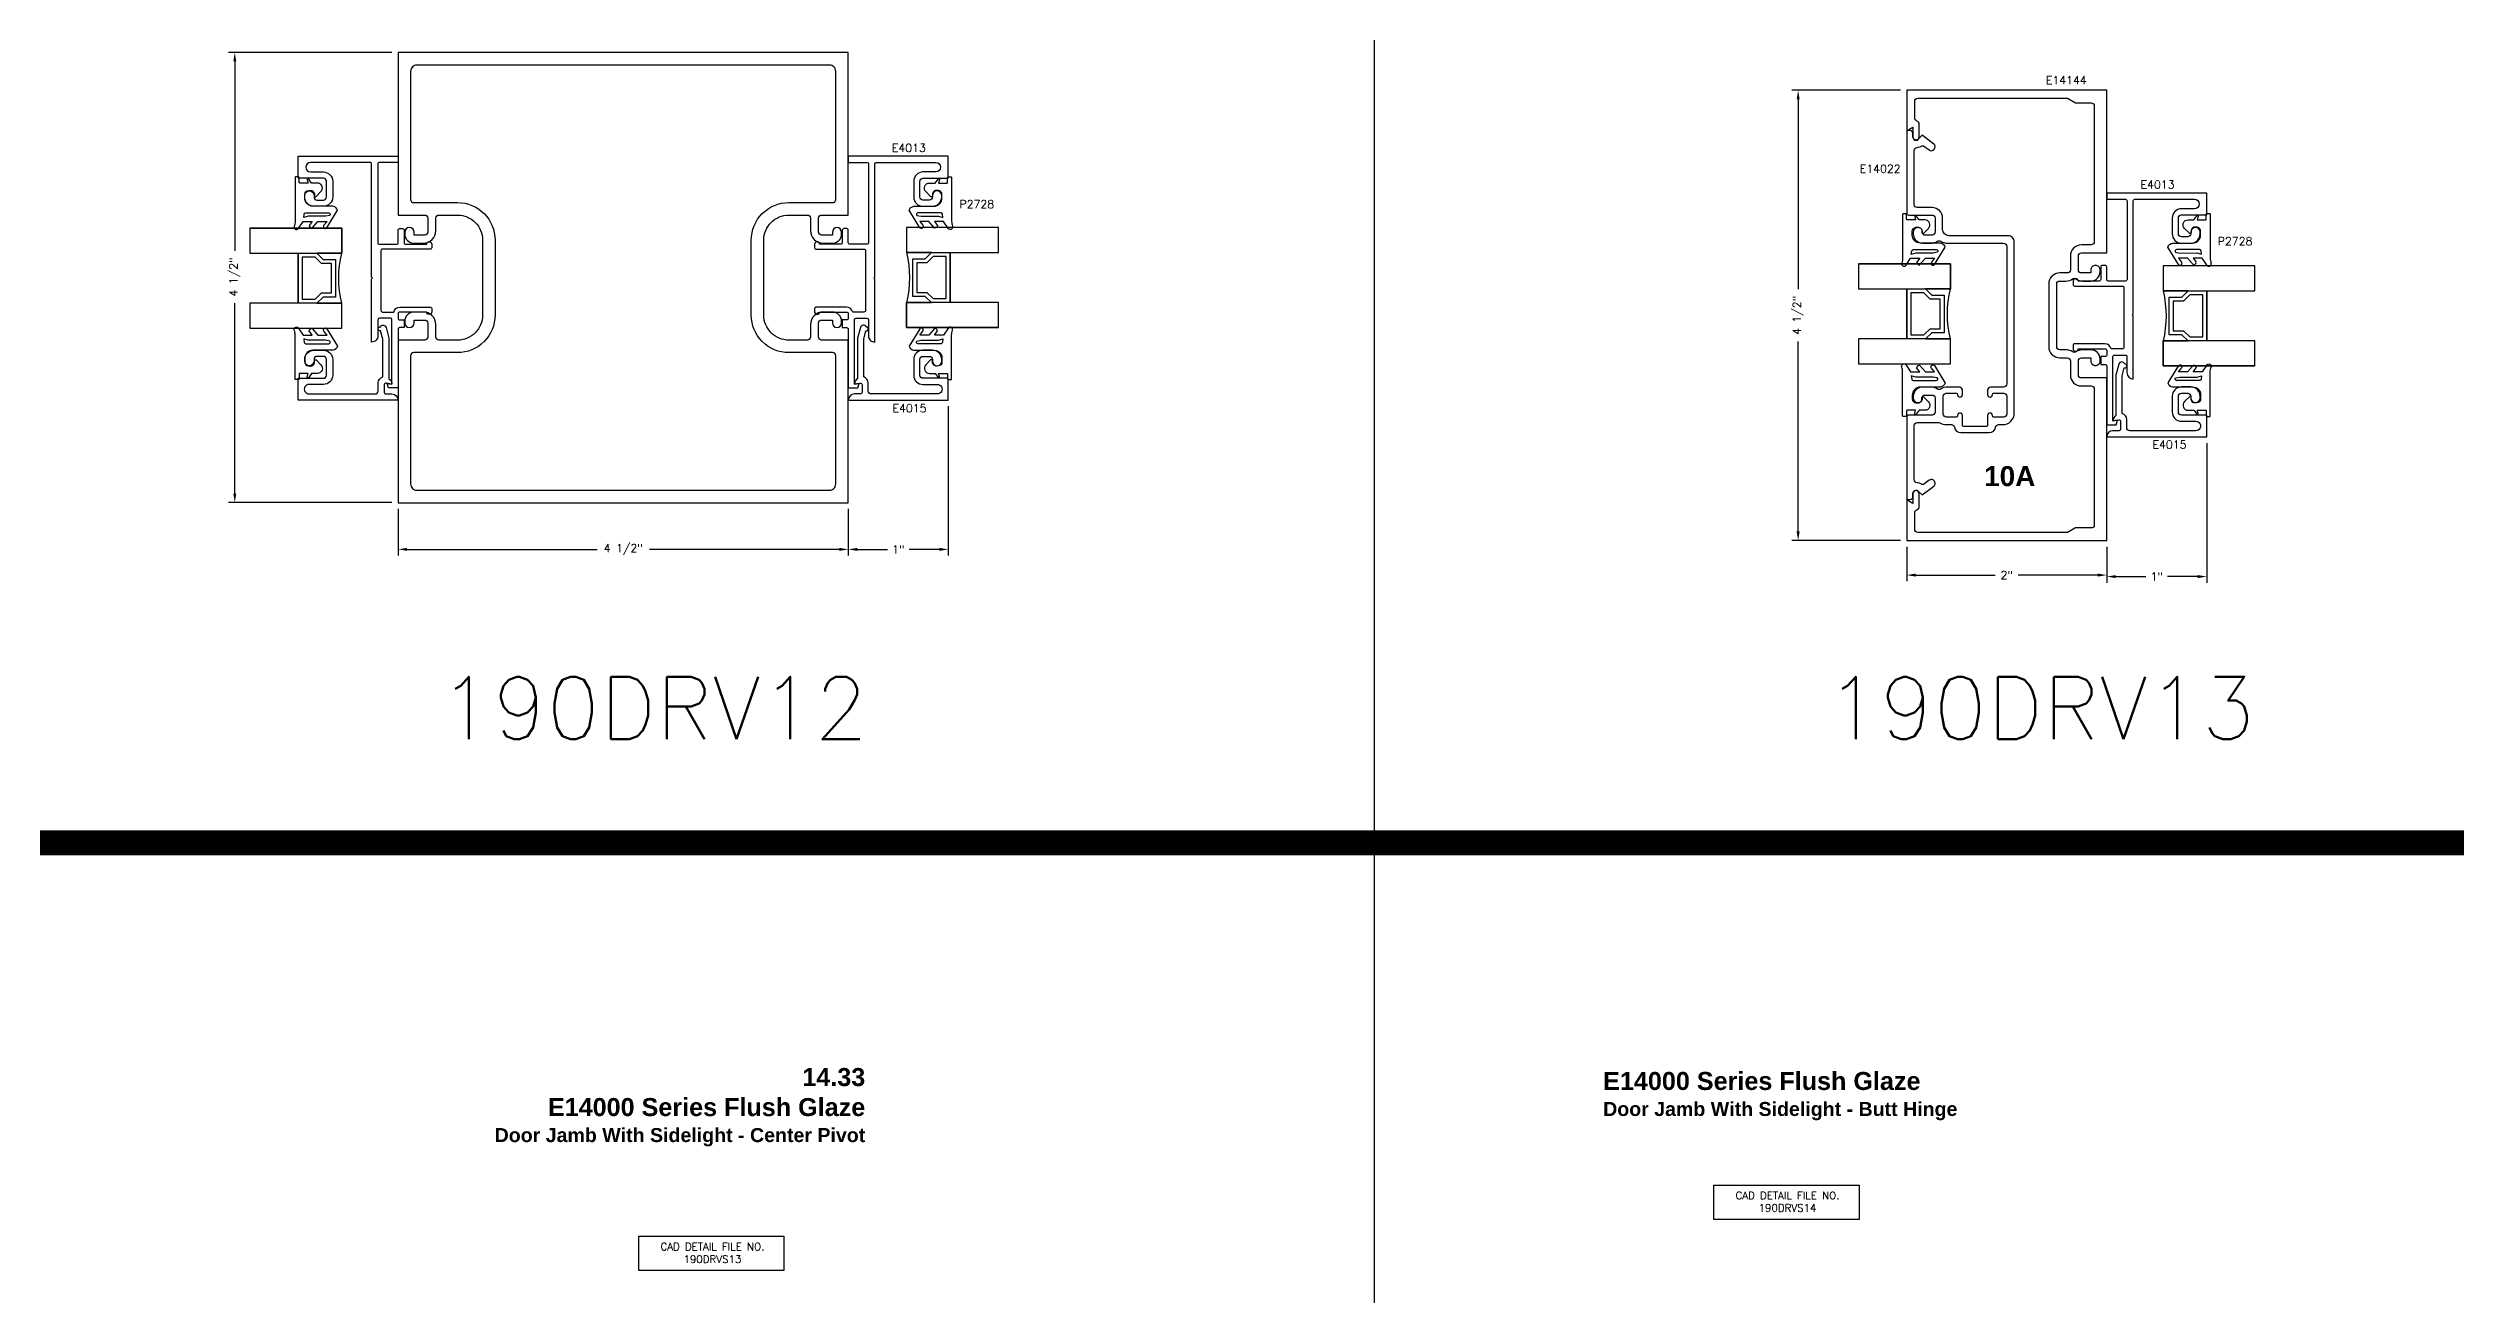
# Model space of a CAD drawing. Extents: x 0 to 139, y -24 to 89.
# Drawn here: x 56.32 to 80.39, y 47.35 to 59.81 of the extents above; entities that cross this region are included whole.
import ezdxf

# ---------------------------------------------------------------- set-up
doc = ezdxf.new("R2010")
doc.units = 0
doc.header["$MEASUREMENT"] = 0
doc.layers.get('DEFPOINTS').update_dxf_attribs({"linetype": 'CONTINUOUS'})
for name, color, linetype in [('R-ANNO-DIMS', 3, 'CONTINUOUS'), ('R-ANNO-TEXT', 6, 'CONTINUOUS'), ('R-DET1', 4, 'CONTINUOUS'), ('R-DET2', 2, 'CONTINUOUS'), ('R-OTLN', 1, 'CONTINUOUS'), ('R-PAT1', 5, 'CONTINUOUS'), ('TITLE', 7, 'CONTINUOUS')]:
    doc.layers.add(name, color=color, linetype=linetype)
doc.styles.get("Standard").update_dxf_attribs({"font": 'simplex'})
doc.dimstyles.new('1X', dxfattribs={"dimtxt": 0.08, "dimasz": 0.09, "dimexe": 0.0625, "dimexo": 0.0625, "dimgap": 0.062, "dimtad": 0, "dimdec": 5, "dimzin": 4, "dimtxsty": 'STANDARD', "dimcen": 0, "dimclrd": 256, "dimclre": 256, "dimclrt": 256, "dimazin": 3, "dimtfac": 1, "dimtdec": 5, "dimtofl": 0, "dimtmove": 0, "dimatfit": 3, "dimtolj": 1, "dimtzin": 4})

# ---------------------------------------------------------------- blocks, each defined once
blk = doc.blocks.new('*D16')
at = {"layer": 'DEFPOINTS', "color": 0}
for p in [(59.821, 55.266), (64.321, 55.266), (64.321, 54.799)]:
    blk.add_point(p, dxfattribs=at)
at = {"layer": 'R-ANNO-DIMS'}
for p, q in [((59.821, 55.203), (59.821, 54.737)), ((64.321, 55.203), (64.321, 54.737)), ((59.911, 54.799), (61.809, 54.799)), ((64.231, 54.799), (62.333, 54.799))]:
    blk.add_line(p, q, dxfattribs=at)
for points in [[(59.911, 54.814), (59.911, 54.784), (59.821, 54.799)], [(64.231, 54.814), (64.231, 54.784), (64.321, 54.799)]]:
    blk.add_solid(points, dxfattribs=at)
at = {"layer": 'R-ANNO-DIMS', "insert": (62.071, 54.799), "char_height": 0.08, "attachment_point": 5}
blk.add_mtext('\\A1;4 1/2"', dxfattribs=at)
blk = doc.blocks.new('*D17')
at = {"layer": 'DEFPOINTS', "color": 0}
for p in [(58.188, 59.766), (59.821, 59.766), (59.821, 55.266)]:
    blk.add_point(p, dxfattribs=at)
at = {"layer": 'R-ANNO-DIMS'}
for p, q in [((59.758, 59.766), (58.125, 59.766)), ((58.188, 59.676), (58.188, 57.784)), ((58.188, 55.356), (58.188, 57.26)), ((59.758, 55.266), (58.125, 55.266))]:
    blk.add_line(p, q, dxfattribs=at)
for points in [[(58.173, 59.676), (58.203, 59.676), (58.188, 59.766)], [(58.173, 55.356), (58.203, 55.356), (58.188, 55.266)]]:
    blk.add_solid(points, dxfattribs=at)
at = {"layer": 'R-ANNO-DIMS', "insert": (58.188, 57.522), "char_height": 0.08, "attachment_point": 5, "rotation": 90}
blk.add_mtext('\\A1;4 1/2"', dxfattribs=at)
blk = doc.blocks.new('*D18')
at = {"layer": 'DEFPOINTS', "color": 0}
for p in [(65.321, 56.291), (64.321, 55.266), (65.321, 54.799)]:
    blk.add_point(p, dxfattribs=at)
at = {"layer": 'R-ANNO-DIMS'}
for p, q in [((65.321, 56.229), (65.321, 54.737)), ((64.321, 55.203), (64.321, 54.737)), ((64.411, 54.799), (64.713, 54.799)), ((65.231, 54.799), (64.928, 54.799))]:
    blk.add_line(p, q, dxfattribs=at)
for points in [[(64.411, 54.814), (64.411, 54.784), (64.321, 54.799)], [(65.231, 54.814), (65.231, 54.784), (65.321, 54.799)]]:
    blk.add_solid(points, dxfattribs=at)
at = {"layer": 'R-ANNO-DIMS', "insert": (64.821, 54.799), "char_height": 0.08, "attachment_point": 5}
blk.add_mtext('\\A1;1"', dxfattribs=at)
blk = doc.blocks.new('*D19')
at = {"layer": 'DEFPOINTS', "color": 0}
for p in [(73.817, 59.388), (74.902, 59.388), (74.902, 54.888)]:
    blk.add_point(p, dxfattribs=at)
at = {"layer": 'R-ANNO-DIMS'}
for p, q in [((74.839, 59.388), (73.755, 59.388)), ((73.817, 59.298), (73.817, 57.4)), ((73.817, 54.978), (73.817, 56.876)), ((74.839, 54.888), (73.755, 54.888))]:
    blk.add_line(p, q, dxfattribs=at)
for points in [[(73.802, 59.298), (73.832, 59.298), (73.817, 59.388)], [(73.802, 54.978), (73.832, 54.978), (73.817, 54.888)]]:
    blk.add_solid(points, dxfattribs=at)
at = {"layer": 'R-ANNO-DIMS', "insert": (73.817, 57.138), "char_height": 0.08, "attachment_point": 5, "rotation": 90}
blk.add_mtext('\\A1;4 1/2"', dxfattribs=at)
blk = doc.blocks.new('*D20')
at = {"layer": 'DEFPOINTS', "color": 0}
for p in [(74.902, 54.888), (76.902, 54.888), (76.902, 54.542)]:
    blk.add_point(p, dxfattribs=at)
at = {"layer": 'R-ANNO-DIMS'}
for p, q in [((74.902, 54.825), (74.902, 54.48)), ((76.902, 54.825), (76.902, 54.48)), ((74.992, 54.542), (75.787, 54.542)), ((76.812, 54.542), (76.017, 54.542))]:
    blk.add_line(p, q, dxfattribs=at)
for points in [[(74.992, 54.557), (74.992, 54.527), (74.902, 54.542)], [(76.812, 54.557), (76.812, 54.527), (76.902, 54.542)]]:
    blk.add_solid(points, dxfattribs=at)
at = {"layer": 'R-ANNO-DIMS', "insert": (75.902, 54.542), "char_height": 0.08, "attachment_point": 5}
blk.add_mtext('\\A1;2"', dxfattribs=at)
blk = doc.blocks.new('*D21')
at = {"layer": 'DEFPOINTS', "color": 0}
for p in [(77.902, 55.924), (76.902, 54.873), (77.902, 54.527)]:
    blk.add_point(p, dxfattribs=at)
at = {"layer": 'R-ANNO-DIMS'}
for p, q in [((77.902, 55.861), (77.902, 54.465)), ((76.902, 54.81), (76.902, 54.465)), ((76.992, 54.527), (77.294, 54.527)), ((77.812, 54.527), (77.51, 54.527))]:
    blk.add_line(p, q, dxfattribs=at)
for points in [[(76.992, 54.542), (76.992, 54.512), (76.902, 54.527)], [(77.812, 54.542), (77.812, 54.512), (77.902, 54.527)]]:
    blk.add_solid(points, dxfattribs=at)
at = {"layer": 'R-ANNO-DIMS', "insert": (77.402, 54.527), "char_height": 0.08, "attachment_point": 5}
blk.add_mtext('\\A1;1"', dxfattribs=at)
blk = doc.blocks.new('P2728_COMPRESS')
at = {"layer": 'R-DET2'}
blk.add_lwpolyline([(176.266, 42.927), (176.372, 42.753, -0.301952), (176.324, 42.713), (176.124, 42.713, 0.414214), (176.044, 42.633), (176.044, 42.594, 0.388879), (176.081, 42.554), (176.097, 42.553, 0.440011), (176.14, 42.593), (176.14, 42.607, -0.668179), (176.157, 42.614), (176.206, 42.566, -0.668179), (176.17, 42.48), (176.111, 42.48), (176.083, 42.441, -0.836323), (176.069, 42.447), (176.078, 42.48), (175.994, 42.48, 0.414214), (175.988, 42.474), (175.988, 42.424, -0.414214), (175.982, 42.418), (175.954, 42.418, -0.414214), (175.948, 42.424), (175.948, 42.862, 0.083245), (175.94, 42.911), (175.94, 42.911)], format="xyb", dxfattribs=at)
for points in [[(175.978, 42.937), (176.028, 42.864), (176.119, 42.864), (176.088, 42.905)], [(176.117, 42.931), (176.175, 42.864), (176.267, 42.864), (176.235, 42.902)]]:
    blk.add_lwpolyline(points, dxfattribs=at)
blk.add_lwpolyline([(176.039, 42.79, 0.372312), (176.054, 42.778), (176.284, 42.778, 0.668179), (176.295, 42.803), (176.252, 42.812), (176.078, 42.811), (176.034, 42.824)], format="xyb", close=True, dxfattribs=at)
at = {"layer": 'R-DET2', "ltscale": 0.1}
for centre, radius, start, end in [((175.962, 42.92), 0.0237, 22.2345, 202.2345), ((176.117, 42.901), 0.0297, 90, 171.5397), ((176.251, 42.914), 0.0199, 40.2978, 220.2978)]:
    blk.add_arc(centre, radius, start, end, dxfattribs=at)
blk = doc.blocks.new('P2728_GASKET')
at = {"layer": 'R-DET2'}
blk.add_lwpolyline([(86.461, 33.362), (86.567, 33.537, 0.301952), (86.52, 33.577), (86.32, 33.577, -0.414214), (86.24, 33.657), (86.24, 33.695, -0.388879), (86.276, 33.735), (86.292, 33.736, -0.440011), (86.336, 33.696), (86.336, 33.682, 0.668179), (86.353, 33.675), (86.401, 33.724, 0.668179), (86.366, 33.809), (86.307, 33.809), (86.279, 33.849, 0.836323), (86.264, 33.842), (86.273, 33.809), (86.189, 33.809, -0.414214), (86.183, 33.815), (86.183, 33.865, 0.414214), (86.177, 33.871), (86.149, 33.871, 0.414214), (86.143, 33.865), (86.143, 33.427, -0.083245), (86.135, 33.378), (86.135, 33.378)], format="xyb", dxfattribs=at)
blk.add_lwpolyline([(86.235, 33.499, -0.372312), (86.249, 33.512), (86.48, 33.512, -0.668179), (86.49, 33.486), (86.448, 33.478), (86.274, 33.478), (86.23, 33.465)], format="xyb", close=True, dxfattribs=at)
for points in [[(86.174, 33.352), (86.223, 33.426), (86.314, 33.426), (86.283, 33.384)], [(86.313, 33.359), (86.371, 33.426), (86.462, 33.426), (86.431, 33.388)]]:
    blk.add_lwpolyline(points, dxfattribs=at)
at = {"layer": 'R-DET2', "ltscale": 0.1}
for centre, radius, start, end in [((86.157, 33.369), 0.0237, 157.7655, 314.5007), ((86.313, 33.388), 0.0297, 188.4603, 270), ((86.446, 33.375), 0.0199, 139.7022, 319.7022)]:
    blk.add_arc(centre, radius, start, end, dxfattribs=at)

msp = doc.modelspace()

# ---------------------------------------------------------------- linework, layer by layer
at = {"layer": 'R-ANNO-TEXT'}
for points in [[(72.9738628, 48.4441358), (74.4253428, 48.4441358), (74.4253428, 48.102073), (72.9738628, 48.102073)], [(62.2261166, 47.9322647), (63.6775965, 47.9322647), (63.6775965, 47.5902018), (62.2261166, 47.5902018)]]:
    msp.add_lwpolyline(points, close=True, dxfattribs=at)
at = {"layer": 'R-DET1'}
for points in [[(75.261357, 57.9968595), (75.261357, 58.0988595), (75.261357, 58.1098595, 0.414151258), (75.155357, 58.2158595), (75.007357, 58.2158595, -0.4133333333), (74.977357, 58.2458595), (74.977357, 58.7855595, -0.3842927381), (75.005357, 58.8163595, 0.1250270914), (75.053557, 58.8333595, -0.3082190999), (75.070757, 58.8328595), (75.126457, 58.7913595, 0.6157428407), (75.186357, 58.8214595), (75.186357, 58.8246595, 0.2391768851), (75.173857, 58.8495595), (75.055157, 58.9378595), (75.017257, 58.8999595, -0.667873573), (74.964357, 58.9218595), (74.964357, 58.9538595, 0.4161327233), (74.933357, 58.9848595), (74.902357, 58.9848595), (74.902357, 58.1608595, 0.4142135624), (74.922357, 58.1408595), (75.155357, 58.1408595, -0.4161327233), (75.186357, 58.1098595), (75.186357, 57.9708595, -0.4129032258), (75.155357, 57.9398595), (75.081357, 57.9398595, -0.4142135624), (75.061357, 57.9598595), (75.061357, 57.9682595, 1.0118394562), (74.968357, 57.9693595), (74.968357, 57.9528595, 0.4139789032), (75.061357, 57.8598595), (75.141657, 57.8598595, 0.1438656715), (75.209157, 57.8797595, -0.2925397147), (75.242657, 57.8797595, 0.1430626198), (75.310157, 57.8598595), (75.871357, 57.8598595, -0.4161327233), (75.902357, 57.8288595), (75.902357, 56.4528595, -0.4129032258), (75.871357, 56.4218595), (75.7409647, 56.4208599, 0.4142135624), (75.7099647, 56.3898599), (75.7099647, 56.3458599, 0.4142135624), (75.7349647, 56.3208599, 0.4142135624), (75.7599647, 56.3458599, -0.4142135624), (75.7749647, 56.3608599), (75.8719647, 56.3608599, -0.4142135624), (75.9029647, 56.3298599), (75.9029647, 56.1518599, -0.4142135624), (75.8719647, 56.1208599), (75.7749647, 56.1208599, -0.4142135624), (75.7599647, 56.1358599, 0.4142135624), (75.7349647, 56.1608599, 0.4142135624), (75.7099647, 56.1358599), (75.7099647, 56.0408596, -0.4142135624), (75.6949647, 56.0258596), (75.4749647, 56.0258596, -0.4142135624), (75.4599647, 56.0408596), (75.4599647, 56.1358599, 0.4142135624), (75.4349647, 56.1608599, 0.4142135624), (75.4099647, 56.1358599, -0.4142135624), (75.3949647, 56.1208599), (75.2979647, 56.1208599, -0.4142135624), (75.2669647, 56.1518599), (75.2669647, 56.3298599, -0.4142135624), (75.2979647, 56.3608599), (75.3949647, 56.3608599, -0.4142135624), (75.4099647, 56.3458599, 0.4142135624), (75.4349647, 56.3208599, 0.4142135624), (75.4599647, 56.3458599), (75.4599647, 56.3898599, 0.4142135794), (75.4289647, 56.4208599), (75.310157, 56.4218595), (75.310157, 56.4218595, 0.1444870806), (75.242657, 56.4020595, -0.2925397147), (75.209157, 56.4020595, 0.1452865705), (75.141657, 56.4218595), (75.061357, 56.4218595, 0.4150537634), (74.968357, 56.3288595), (74.968357, 56.3123595, 1.0129010917), (75.061357, 56.3135595), (75.061357, 56.3218595, -0.4142135624), (75.081357, 56.3418595), (75.155357, 56.3418595, -0.4161327233), (75.186357, 56.3108595), (75.186357, 56.1718595, -0.4129032258), (75.155357, 56.1408595), (74.922357, 56.1408595, 0.4142135624), (74.902357, 56.1208595), (74.902357, 55.2968595), (74.933357, 55.2968595, 0.4129032258), (74.964357, 55.3278595), (74.964357, 55.3598595, -0.6690389661), (75.017257, 55.3818595), (75.055157, 55.3438595), (75.173857, 55.4322595, 0.2383281561), (75.186357, 55.4570595), (75.186357, 55.4603595, 0.6157428407), (75.126457, 55.4904595), (75.070757, 55.4489595, -0.3082190999), (75.053557, 55.4484595, 0.1213374475), (75.005357, 55.4654595, -0.3842927381), (74.977357, 55.4962595), (74.977357, 56.0358595, -0.4164105801), (75.0073305, 56.0658596), (75.2239382, 56.0658596, -0.1327057146), (75.2395492, 56.0616419, 0.1327057146), (75.2979647, 56.0458599), (75.3498777, 56.0458599, -0.3737096001), (75.3805734, 56.0191931, 0.3737096001), (75.4419647, 55.9658596), (75.7279647, 55.9658596, 0.3737096001), (75.789356, 56.0191931, -0.3737096001), (75.8200517, 56.0458599), (75.861357, 56.0458599, 0.4142135624), (75.977357, 56.1618599), (75.977357, 57.8748595, 0.4150009834), (75.917357, 57.9348595), (75.323357, 57.9348595, -0.4145170493)], [(59.8207502, 57.1566339), (59.8207502, 57.1086329, 0.4142135624), (59.8357502, 57.0936329), (59.8807502, 57.0936329), (59.8807502, 57.0156337), (59.8357502, 57.0156337, 0.4142135624), (59.8207502, 57.0006337), (59.8207502, 56.4126331), (59.7250757, 56.4126331), (59.7127502, 56.4586326), (59.7587502, 56.4505226), (59.7587502, 57.0946336, 0.4142135624), (59.7437502, 57.1096336), (59.6337502, 57.1096336, 0.4142135624), (59.6187502, 57.0946336), (59.6187502, 56.933633), (59.6187501, 56.933633, -0.4189457812), (59.5557501, 56.871641), (59.5557501, 57.5006341), (59.5657501, 57.5106331), (59.5557501, 57.5206331), (59.5557501, 58.6516331, 0.4142135624), (59.5407501, 58.6666331), (58.9447502, 58.6666331, 1), (58.9447502, 58.5716331), (59.0737501, 58.5716331, -0.4142135624), (59.1667501, 58.4786331), (59.1667501, 58.3216331, -0.4142135624), (59.0737501, 58.2286331), (58.9797502, 58.2286331, -0.4142135624), (58.8867502, 58.3216331), (58.8867503, 58.3381341, -1), (58.9797501, 58.3381341), (58.9797501, 58.321633, 0.4142140273), (59.0107502, 58.290633), (59.0737502, 58.2906331, 0.4142130975), (59.1047501, 58.3216331), (59.1047501, 58.4786331, 0.4142135624), (59.0737501, 58.5096331), (58.8207502, 58.5096331), (58.8207502, 58.7286331), (59.8207502, 58.7286331), (59.8207502, 58.6666331), (59.6327501, 58.6666331, 0.4142135624), (59.6177501, 58.6516331), (59.6177501, 57.8646331, 0.4142135624), (59.6327501, 57.8496331), (59.8057502, 57.8496331, 0.4142135624), (59.8207502, 57.8646331), (59.8207502, 57.9906331, -0.4142135624), (59.8357502, 58.0056331), (59.8657502, 58.0056331, -0.4142135624), (59.8807502, 57.9906331), (59.8807502, 57.8646331, 0.4142135624), (59.8957502, 57.8496331), (60.1067502, 57.8496331, -1), (60.1567502, 57.8496331), (60.1567502, 57.8146341, -0.4142135624), (60.1417502, 57.7996341), (59.6637501, 57.7996341, 0.4142135624), (59.6487501, 57.7846341), (59.6487501, 57.1866339, 0.4142135624), (59.6637501, 57.1716339), (59.776505, 57.1716339, -0.3475347262), (59.8397502, 57.2216326), (60.1417502, 57.2216331, -0.4142135624), (60.1567502, 57.2066331), (60.1567502, 57.1716339, -1), (60.1067502, 57.1716339), (59.8357502, 57.1716339, 0.4142135624)], [(64.3207502, 57.1566339), (64.3207502, 57.1086329, -0.4142135624), (64.3057502, 57.0936329), (64.2607502, 57.0936329), (64.2607502, 57.0156337), (64.3057502, 57.0156337, -0.4142135624), (64.3207502, 57.0006337), (64.3207502, 56.4126331), (64.4164248, 56.4126331), (64.4287502, 56.4586326), (64.3827502, 56.4505226), (64.3827502, 57.0946336, -0.4142135624), (64.3977502, 57.1096336), (64.5077502, 57.1096336, -0.4142135624), (64.5227502, 57.0946336), (64.5227502, 56.933633), (64.5227503, 56.933633, 0.4189457812), (64.5857503, 56.871641), (64.5857503, 57.5006341), (64.5757503, 57.5106331), (64.5857503, 57.5206331), (64.5857503, 58.6516331, -0.4142135624), (64.6007503, 58.6666331), (65.1967502, 58.6666331, -1), (65.1967502, 58.5716331), (65.0677503, 58.5716331, 0.4142135624), (64.9747503, 58.4786331), (64.9747503, 58.3216331, 0.4142135624), (65.0677503, 58.2286331), (65.1617502, 58.2286331, 0.4142135624), (65.2547502, 58.3216331), (65.2547501, 58.3381341, 1), (65.1617503, 58.3381341), (65.1617503, 58.321633, -0.4142140273), (65.1307503, 58.290633), (65.0677503, 58.2906331, -0.4142130975), (65.0367503, 58.3216331), (65.0367503, 58.4786331, -0.4142135624), (65.0677503, 58.5096331), (65.3207502, 58.5096331), (65.3207502, 58.7286331), (64.3207502, 58.7286331), (64.3207502, 58.6666331), (64.5087503, 58.6666331, -0.4142135624), (64.5237503, 58.6516331), (64.5237503, 57.8646331, -0.4142135624), (64.5087503, 57.8496331), (64.3357502, 57.8496331, -0.4142135624), (64.3207502, 57.8646331), (64.3207502, 57.9906331, 0.4142135624), (64.3057502, 58.0056331), (64.2757502, 58.0056331, 0.4142135624), (64.2607502, 57.9906331), (64.2607502, 57.8646331, -0.4142135624), (64.2457502, 57.8496331), (64.0347502, 57.8496331, 1), (63.9847502, 57.8496331), (63.9847502, 57.8146341, 0.4142135624), (63.9997502, 57.7996341), (64.4777503, 57.7996341, -0.4142135624), (64.4927503, 57.7846341), (64.4927503, 57.1866339, -0.4142135624), (64.4777503, 57.1716339), (64.3649955, 57.1716339, 0.3475347262), (64.3017502, 57.2216326), (63.9997502, 57.2216331, 0.4142135624), (63.9847502, 57.2066331), (63.9847502, 57.1716339, 1), (64.0347502, 57.1716339), (64.3057502, 57.1716339, -0.4142135624)], [(76.9019957, 56.7887328), (76.9019957, 56.7407318, -0.4142135624), (76.8869957, 56.7257318), (76.8419957, 56.7257318), (76.8419957, 56.6477326), (76.8869957, 56.6477326, -0.4142135624), (76.9019957, 56.6327326), (76.9019957, 56.044732), (76.9976703, 56.044732), (77.0099957, 56.0907315), (76.9639957, 56.0826215), (76.9639957, 56.7267325, -0.4142135624), (76.9789957, 56.7417325), (77.0889957, 56.7417325, -0.4142135624), (77.1039957, 56.7267325), (77.1039957, 56.5657319), (77.1039958, 56.5657319, 0.4189457812), (77.1669958, 56.50374), (77.1669958, 57.132733), (77.1569958, 57.142732), (77.1669958, 57.152732), (77.1669958, 58.283732, -0.4142135624), (77.1819958, 58.298732), (77.7779957, 58.298732, -1), (77.7779957, 58.203732), (77.6489958, 58.203732, 0.4142135624), (77.5559958, 58.110732), (77.5559958, 57.953732, 0.4142135624), (77.6489958, 57.860732), (77.7429957, 57.860732, 0.4142135624), (77.8359957, 57.953732), (77.8359956, 57.970233, 1), (77.7429958, 57.970233), (77.7429958, 57.9537319, -0.4142140273), (77.7119957, 57.9227319), (77.6489957, 57.922732, -0.4142130975), (77.6179958, 57.953732), (77.6179958, 58.110732, -0.4142135624), (77.6489958, 58.141732), (77.9019957, 58.141732), (77.9019957, 58.360732), (76.9019957, 58.360732), (76.9019957, 58.298732), (77.0899958, 58.298732, -0.4142135624), (77.1049958, 58.283732), (77.1049958, 57.496732, -0.4142135624), (77.0899958, 57.481732), (76.9169957, 57.481732, -0.4142135624), (76.9019957, 57.496732), (76.9019957, 57.622732, 0.4142135624), (76.8869957, 57.637732), (76.8569957, 57.637732, 0.4142135624), (76.8419957, 57.622732), (76.8419957, 57.496732, -0.4142135624), (76.8269957, 57.481732), (76.6159957, 57.481732, 1), (76.5659957, 57.481732), (76.5659957, 57.446733, 0.4142135624), (76.5809957, 57.431733), (77.0589958, 57.431733, -0.4142135624), (77.0739958, 57.416733), (77.0739958, 56.8187328, -0.4142135624), (77.0589958, 56.8037328), (76.9462409, 56.8037328, 0.3475347262), (76.8829957, 56.8537315), (76.5809957, 56.853732, 0.4142135624), (76.5659957, 56.838732), (76.5659957, 56.8037328, 1), (76.6159957, 56.8037328), (76.8869957, 56.8037328, -0.4142135624)], [(59.8207502, 56.2905228), (59.8207502, 56.2905228), (58.8207502, 56.2905228), (58.8207502, 56.5095227), (59.0737501, 56.5095227, 0.4142135624), (59.1047501, 56.5405227), (59.1047501, 56.6975225, 0.4142135624), (59.0737501, 56.7285225), (59.0107501, 56.7285225, 0.4142135624), (58.9797501, 56.6975225), (58.9797502, 56.6810217, -0.9999956989), (58.8867502, 56.6810217), (58.8867501, 56.6975224, -0.4142105211), (58.9797501, 56.7905228), (59.0737501, 56.7905228, -0.4142105211), (59.1667501, 56.6975224), (59.1667501, 56.5405228, -0.4142105211), (59.0737501, 56.4475224), (58.9302499, 56.4475224, 1.0000028426), (58.9302499, 56.352523), (59.5897501, 56.352523, 0.414208088), (59.6207502, 56.3835232), (59.6207502, 56.4639236, -0.3396902866), (59.6667502, 56.5238221), (59.6667502, 56.9013607), (59.6450944, 56.9821808, -1.1793782858), (59.64125, 57.0214543, -0.716064469), (59.6998134, 57.017516), (59.7287502, 56.9095223), (59.7287502, 56.503629, -0.2629058952), (59.7587502, 56.4505226), (59.7003549, 56.4608201, 0.4663072627), (59.6827502, 56.446048), (59.6827502, 56.3675224, 0.4142423189), (59.6977502, 56.352523), (59.7587502, 56.352523, -0.4142103702), (59.8207502, 56.2905228, -0.335481)], [(64.3209134, 56.2905505), (64.3209134, 56.2905505), (65.3209134, 56.2905505), (65.3209134, 56.5095504), (65.0679135, 56.5095504, -0.4142135624), (65.0369135, 56.5405504), (65.0369135, 56.6975502, -0.4142135624), (65.0679135, 56.7285502), (65.1309135, 56.7285502, -0.4142135624), (65.1619135, 56.6975502), (65.1619134, 56.6810494, 0.9999956989), (65.2549134, 56.6810494), (65.2549135, 56.6975501, 0.4142105211), (65.1619135, 56.7905505), (65.0679135, 56.7905505, 0.4142105211), (64.9749135, 56.6975501), (64.9749135, 56.5405505, 0.4142105211), (65.0679135, 56.4475501), (65.2114137, 56.4475501, -1.0000028426), (65.2114137, 56.3525508), (64.5519135, 56.3525508, -0.414208088), (64.5209134, 56.3835509), (64.5209134, 56.4639513, 0.3396902866), (64.4749134, 56.5238498), (64.4749134, 56.9013884), (64.4965692, 56.9822085, 1.1793782858), (64.5004136, 57.0214821, 0.716064469), (64.4418502, 57.0175437), (64.4129134, 56.90955), (64.4129134, 56.5036567, 0.2629058952), (64.3829134, 56.4505503), (64.4413087, 56.4608478, -0.4663072627), (64.4589133, 56.4460757), (64.4589134, 56.3675502, -0.4142423189), (64.4439134, 56.3525508), (64.3829133, 56.3525508, 0.4142103702), (64.3209133, 56.2905505, 0.335481)], [(76.9019956, 55.9226217), (76.9019956, 55.9226217), (77.9019956, 55.9226217), (77.9019956, 56.1416216), (77.6489957, 56.1416216, -0.4142135624), (77.6179957, 56.1726216), (77.6179957, 56.3296214, -0.4142135624), (77.6489957, 56.3606214), (77.7119957, 56.3606214, -0.4142135624), (77.7429957, 56.3296214), (77.7429956, 56.3131206, 0.9999956989), (77.8359956, 56.3131206), (77.8359957, 56.3296213, 0.4142105211), (77.7429957, 56.4226217), (77.6489957, 56.4226217, 0.4142105211), (77.5559957, 56.3296213), (77.5559957, 56.1726217, 0.4142105211), (77.6489957, 56.0796213), (77.7924959, 56.0796213, -1.0000028426), (77.7924959, 55.984622), (77.1329957, 55.984622, -0.414208088), (77.1019956, 56.0156221), (77.1019956, 56.0960225, 0.3396902866), (77.0559956, 56.155921), (77.0559956, 56.5334596), (77.0776514, 56.6142797, 1.1793782858), (77.0814959, 56.6535533, 0.716064469), (77.0229324, 56.6496149), (76.9939956, 56.5416212), (76.9939956, 56.1357279, 0.2629058952), (76.9639957, 56.0826215), (77.0223909, 56.092919, -0.4663072627), (77.0399956, 56.0781469), (77.0399956, 55.9996213, -0.4142423189), (77.0249956, 55.984622), (76.9639956, 55.984622, 0.4142103702), (76.9019956, 55.9226217, 0.335481)]]:
    msp.add_lwpolyline(points, format="xyb", close=True, dxfattribs=at)
at = {"layer": 'R-DET2'}
for points in [[(58.3390496, 58.0097954), (58.3390494, 57.7597954), (59.25825, 57.7597954), (59.25825, 58.0097954), (58.3390494, 58.0097954), (59.25825, 58.0097954), (59.25825, 57.7597954), (59.00825, 57.7597954), (59.07025, 57.6977954), (59.19525, 57.6977954), (59.19525, 57.3217954), (59.07025, 57.3217954), (59.00825, 57.2597954), (58.82025, 57.2597954), (58.82025, 57.7597954), (58.82025, 57.2597954), (58.3390494, 57.2597954), (58.3390494, 57.0097954), (59.25825, 57.0097954), (59.25825, 57.2597954), (59.00825, 57.2597954), (59.25825, 57.2597954, -0.1233101835), (59.25825, 57.7597954, 1.5690044203)], [(65.8211149, 57.0157656), (65.8211151, 57.2657656), (64.9019146, 57.2657656), (64.9019146, 57.0157656), (65.8211151, 57.0157656), (64.9019146, 57.0157656), (64.9019146, 57.2657656), (65.1519146, 57.2657656), (65.0899146, 57.3277656), (64.9649146, 57.3277656), (64.9649146, 57.7037656), (65.0899146, 57.7037656), (65.1519146, 57.7657656), (65.3399146, 57.7657656), (65.3399146, 57.2657656), (65.3399146, 57.7657656), (65.8211151, 57.7657656), (65.8211151, 58.0157656), (64.9019146, 58.0157656), (64.9019146, 57.7657656), (65.1519146, 57.7657656), (64.9019146, 57.7657656, -0.1233101835), (64.9019146, 57.2657656, 1.5690044203)], [(74.4206564, 57.6532045), (74.4206563, 57.4032045), (75.3398568, 57.4032045), (75.3398568, 57.6532045), (74.4206563, 57.6532045), (75.3398568, 57.6532045), (75.3398568, 57.4032045), (75.0898568, 57.4032045), (75.1518568, 57.3412045), (75.2768568, 57.3412045), (75.2768568, 56.9652045), (75.1518568, 56.9652045), (75.0898568, 56.9032045), (74.9018568, 56.9032045), (74.9018568, 57.4032045), (74.9018568, 56.9032045), (74.4206563, 56.9032045), (74.4206563, 56.6532045), (75.3398568, 56.6532045), (75.3398568, 56.9032045), (75.0898568, 56.9032045), (75.3398568, 56.9032045, -0.1233101835), (75.3398568, 57.4032045, 1.5690044203)], [(78.3836963, 56.6320824), (78.3836964, 56.8820824), (77.4644959, 56.8820824), (77.4644959, 56.6320824), (78.3836964, 56.6320824), (77.4644959, 56.6320824), (77.4644959, 56.8820824), (77.7144959, 56.8820824), (77.6524959, 56.9440824), (77.5274959, 56.9440824), (77.5274959, 57.3200824), (77.6524959, 57.3200824), (77.7144959, 57.3820824), (77.9024959, 57.3820824), (77.9024959, 56.8820824), (77.9024959, 57.3820824), (78.3836964, 57.3820824), (78.3836964, 57.6320824), (77.4644959, 57.6320824), (77.4644959, 57.3820824), (77.7144959, 57.3820824), (77.4644959, 57.3820824, -0.1233101835), (77.4644959, 56.8820824, 1.5690044203)]]:
    msp.add_lwpolyline(points, format="xyb", dxfattribs=at)
for points in [[(58.86025, 57.7197954), (58.86025, 57.2997954), (58.9916815, 57.2997954), (59.0536815, 57.3617954), (59.15525, 57.3617954), (59.15525, 57.6577954), (59.0536815, 57.6577954), (58.9916815, 57.7197954), (58.86025, 57.7197954)], [(65.2999146, 57.3057656), (65.2999146, 57.7257656), (65.1684831, 57.7257656), (65.1064831, 57.6637656), (65.0049146, 57.6637656), (65.0049146, 57.3677656), (65.1064831, 57.3677656), (65.1684831, 57.3057656), (65.2999146, 57.3057656)], [(74.9418568, 57.3632045), (74.9418568, 56.9432045), (75.0732883, 56.9432045), (75.1352883, 57.0052045), (75.2368568, 57.0052045), (75.2368568, 57.3012045), (75.1352883, 57.3012045), (75.0732883, 57.3632045), (74.9418568, 57.3632045)], [(77.8624959, 56.9220824), (77.8624959, 57.3420824), (77.7310644, 57.3420824), (77.6690644, 57.2800824), (77.5674959, 57.2800824), (77.5674959, 56.9840824), (77.6690644, 56.9840824), (77.7310644, 56.9220824), (77.8624959, 56.9220824)]]:
    msp.add_lwpolyline(points, dxfattribs=at)
at = {"layer": 'R-OTLN'}
for points in [[(59.8207502, 55.2656339), (64.3207502, 55.2656339), (64.3207502, 56.8906339), (64.0547502, 56.8906339, -0.4142135624), (64.0237502, 56.9216339), (64.0237502, 57.0606339, -0.4142135624), (64.0547502, 57.0916339), (64.1617502, 57.0916339), (64.1617502, 57.0621329, 1), (64.2547502, 57.0621329), (64.2547502, 57.0786339, 0.4142135624), (64.1617502, 57.1716339), (64.0687502, 57.1716339, 0.4142135624), (63.9437502, 57.0466339), (63.9437502, 56.9216339, -0.4142135624), (63.9127502, 56.8906339), (63.7267502, 56.8906339, -0.4142135624), (63.4767502, 57.1406339), (63.4767502, 57.8906339, -0.4142135624), (63.7267502, 58.1406339), (63.9127502, 58.1406339, -0.4142135624), (63.9437502, 58.1096339), (63.9437502, 57.9846339, 0.4142135624), (64.0687502, 57.8596339), (64.1617502, 57.8596339, 0.4142135624), (64.2547502, 57.9526339), (64.2547502, 57.9691349, 1), (64.1617502, 57.9691349), (64.1617502, 57.9396339), (64.0547502, 57.9396339, -0.4142135624), (64.0237502, 57.9706339), (64.0237502, 58.1096339, -0.4142135624), (64.0547502, 58.1406339), (64.3207502, 58.1406339), (64.3207502, 59.7656339), (59.8207502, 59.7656339), (59.8207502, 58.1406339), (60.0867502, 58.1406339, -0.4142135624), (60.1177502, 58.1096339), (60.1177502, 57.9706339, -0.4142135624), (60.0867502, 57.9396339), (59.9797502, 57.9396339), (59.9797502, 57.9691349, 1), (59.8867502, 57.9691349), (59.8867502, 57.9526339, 0.4142135624), (59.9797502, 57.8596339), (60.0727502, 57.8596339, 0.4142135624), (60.1977502, 57.9846339), (60.1977502, 58.1096339, -0.4142135624), (60.2287502, 58.1406339), (60.4147502, 58.1406339, -0.4142135624), (60.6647502, 57.8906339), (60.6647502, 57.1406339, -0.4142135624), (60.4147502, 56.8906339), (60.2287502, 56.8906339, -0.4142135624), (60.1977502, 56.9216339), (60.1977502, 57.0466339, 0.4142135624), (60.0727502, 57.1716339), (59.9797502, 57.1716339, 0.4142135624), (59.8867502, 57.0786339), (59.8867502, 57.0621329, 1), (59.9797502, 57.0621329), (59.9797502, 57.0916339), (60.0867502, 57.0916339, -0.4142135624), (60.1177502, 57.0606339), (60.1177502, 56.9216339, -0.4142135624), (60.0867502, 56.8906339), (59.8207502, 56.8906339)], [(64.1337502, 55.3906339, 0.4142135624), (64.1957502, 55.4526339), (64.1957502, 56.7346339, 0.4142135624), (64.1647502, 56.7656339), (63.7267502, 56.7656339, -0.4142135624), (63.3517502, 57.1406339), (63.3517502, 57.8906339, -0.4142135624), (63.7267502, 58.2656339), (64.1647502, 58.2656339, 0.4142135624), (64.1957502, 58.2966339), (64.1957502, 59.5786339, 0.4142135624), (64.1337502, 59.6406339), (60.0077502, 59.6406339, 0.4142135624), (59.9457502, 59.5786339), (59.9457502, 58.2966339, 0.4142135624), (59.9767502, 58.2656339), (60.4147502, 58.2656339, -0.4142135624), (60.7897502, 57.8906339), (60.7897502, 57.1406339, -0.4142135624), (60.4147502, 56.7656339), (59.9767502, 56.7656339, 0.4142135624), (59.9457502, 56.7346339), (59.9457502, 55.4526339, 0.4142135624), (60.0077502, 55.3906339)], [(74.9649957, 58.919732, 0.4142135624), (74.9959957, 58.888732, 0.4142135624), (75.0269957, 58.919732), (75.0269957, 59.050732, 0.3350128188), (75.0044957, 59.0805439, -0.3350128188), (74.9819957, 59.1103558), (74.9819957, 59.276732, -0.4142135624), (75.0129957, 59.307732), (76.5110534, 59.307732), (76.5889957, 59.262732), (76.7459957, 59.262732, -0.4142135624), (76.7769957, 59.231732), (76.7769957, 57.873732, -0.4142135624), (76.7459957, 57.842732), (76.6489957, 57.842732, 0.4142135624), (76.5379957, 57.731732), (76.5379957, 57.592732, -0.4142135624), (76.5069957, 57.561732), (76.4329957, 57.561732, 0.4142135624), (76.3219957, 57.450732), (76.3219957, 56.824732, 0.4142135624), (76.4329957, 56.713732), (76.5069957, 56.713732, -0.4142135624), (76.5379957, 56.682732), (76.5379957, 56.543732, 0.4142135624), (76.6489957, 56.432732), (76.7459957, 56.432732, -0.4142135624), (76.7769957, 56.401732), (76.7769957, 56.401732), (76.7769957, 55.043732, -0.4142135624), (76.7459957, 55.012732), (76.5889957, 55.012732), (76.5110534, 54.967732), (75.0129957, 54.967732, -0.4142135624), (74.9819957, 54.998732), (74.9819957, 55.1651082, -0.3350128188), (75.0044957, 55.1949201, 0.3350128188), (75.0269957, 55.224732), (75.0269957, 55.355732, 0.4142135624), (74.9959957, 55.386732, 0.4142135624), (74.9649957, 55.355732), (74.9649957, 55.2573589), (74.9019957, 55.293732), (74.9019957, 54.887732), (76.9019957, 54.887732), (76.9019957, 56.512732), (76.6489957, 56.512732, -0.4142135624), (76.6179957, 56.543732), (76.6179957, 56.682732, -0.4142135624), (76.6489957, 56.713732), (76.7429957, 56.713732), (76.7429957, 56.683732, 0.4142135624), (76.7889957, 56.637732), (76.7899957, 56.637732, 0.4142135624), (76.8359957, 56.683732), (76.8359957, 56.700732, 0.4142135624), (76.7429957, 56.793732), (76.6629957, 56.793732, 0.1450639488), (76.5948867, 56.7735469, -0.2963644577), (76.5611047, 56.7735469, 0.1450639488), (76.4929957, 56.793732), (76.4329957, 56.793732, -0.4142135624), (76.4019957, 56.824732), (76.4019957, 57.450732, -0.4142135624), (76.4329957, 57.481732), (76.4929957, 57.481732, 0.1450639488), (76.5611047, 57.5019171, -0.2963644577), (76.5948867, 57.5019171, 0.1450639488), (76.6629957, 57.481732), (76.7429957, 57.481732, 0.4142135624), (76.8359957, 57.574732), (76.8359957, 57.591732, 0.4142135624), (76.7899957, 57.637732), (76.7889957, 57.637732, 0.4142135624), (76.7429957, 57.591732), (76.7429957, 57.561732), (76.6489957, 57.561732, -0.4142135624), (76.6179957, 57.592732), (76.6179957, 57.731732, -0.4142135624), (76.6489957, 57.762732), (76.9019957, 57.762732), (76.9019957, 59.387732), (74.9019957, 59.387732), (74.9019957, 58.981732), (74.9649957, 59.0181051)]]:
    msp.add_lwpolyline(points, format="xyb", close=True, dxfattribs=at)
at = {"layer": 'TITLE'}
msp.add_line((69.5790002, 88.8536196), (69.5790002, -9.779273), dxfattribs=at)
at = {"layer": 'TITLE', "const_width": 0.25}
msp.add_lwpolyline([(0.25, 51.8662849), (138.9080005, 51.8662849)], dxfattribs=at)

# ---------------------------------------------------------------- block references
at = {"layer": 'R-DET2'}
for p in [(-27.3519907, 24.651885), (-11.2816485, 24.2831939)]:
    msp.add_blockref('P2728_GASKET', p, dxfattribs=at)
at = {"layer": 'R-DET2', "xscale": -1}
msp.add_blockref('P2728_GASKET', (151.4974404, 24.651885), dxfattribs=at)
at = {"layer": 'R-DET2', "xscale": -1, "rotation": 180}
for p in [(-27.3519907, 90.3672161), (-11.2816485, 89.998525)]:
    msp.add_blockref('P2728_GASKET', p, dxfattribs=at)
at = {"layer": 'R-DET2', "rotation": 180}
msp.add_blockref('P2728_GASKET', (151.4974404, 90.3672161), dxfattribs=at)
at = {"layer": 'R-PAT1', "rotation": 180}
msp.add_blockref('P2728_COMPRESS', (253.8847753, 100.5733977), dxfattribs=at)
at = {"layer": 'R-PAT1', "xscale": -1}
msp.add_blockref('P2728_COMPRESS', (253.8847753, 13.709956), dxfattribs=at)

# ---------------------------------------------------------------- texts
at = {"layer": 'R-ANNO-TEXT', "char_height": 0.08}
for s, insert, attachment_point in [('E14144', (76.7017796, 59.4877657), 6), ('\\A1;E4013', (64.756724, 58.8114693), 4), ('E14022', (74.8414652, 58.6037415), 6), ('P2728', (65.4327864, 58.2500917), 4), ('\\A1;E4013', (77.5798163, 58.4453907), 6), ('P2728', (78.0117478, 57.879735), 4), ('\\A1;E4015', (64.7633431, 56.2097621), 4), ('\\A1;E4015', (77.6992609, 55.8466921), 6)]:
    msp.add_mtext(s, dxfattribs=dict(at, insert=insert, attachment_point=attachment_point))
at = {"layer": 'R-ANNO-TEXT'}
for s, insert, char_height, width, attachment_point in [('{\\fArial|b1|i0|c0|p34;10A}', (75.6759064, 55.6309536, 6.2106922), 0.2, 7.44, 1), ('CAD DETAIL FILE NO.\\P190DRVS14', (73.7105451, 48.3785531), 0.075, 1.875, 2), ('CAD DETAIL FILE NO.\\P190DRVS13', (62.9627988, 47.8666819), 0.075, 1.875, 2)]:
    msp.add_mtext(s, dxfattribs=dict(at, insert=insert, char_height=char_height, width=width, attachment_point=attachment_point))
at = {"layer": 'TITLE'}
for s, p in [('190DRV12', (60.2318203, 52.900707)), ('190DRV13', (74.0976203, 52.900707))]:
    msp.add_text(s, height=0.625, dxfattribs=at).set_placement(p)
at = {"layer": 'TITLE', "char_height": 0.18, "width": 7.44}
for s, insert, attachment_point in [('{\\fArial|b1|i0|c0|p34;14.33\\PE14000 Series Flush Glaze\\P\\H0.7778x;Door Jamb With Sidelight - Center Pivot}', (64.4904805, 49.6144219, 6.2106922), 3), ('{\\fArial|b1|i0|c0|p34;\\PE14000 Series Flush Glaze\\P\\H0.7778x;Door Jamb With Sidelight - Butt Hinge}', (71.8674641, 49.8753355, 6.2106922), 1)]:
    msp.add_mtext(s, dxfattribs=dict(at, insert=insert, attachment_point=attachment_point))

# ---------------------------------------------------------------- dimensions: what is measured, and where the dimension line sits
at = {"layer": 'R-ANNO-DIMS'}
dim = msp.add_linear_dim(base=(58.1876479, 59.7656339), p1=(59.8207502, 55.2656339), p2=(59.8207502, 59.7656339), angle=90, dimstyle='1X', override={"dimpost": '"'}, dxfattribs=at)
dim.commit()
dim.dimension.update_dxf_attribs({"geometry": '*D17', "text_midpoint": (58.1876479, 57.5220073), "dimtype": 160})
dim = msp.add_linear_dim(base=(73.8171079, 59.387732), p1=(74.9019957, 54.887732), p2=(74.9019957, 59.387732), angle=90, dimstyle='1X', override={"dimpost": '"'}, dxfattribs=at)
dim.commit()
dim.dimension.update_dxf_attribs({"geometry": '*D19', "text_midpoint": (73.8171079, 57.137732)})
for base, p1, p2, picture, middle in [((65.3207502, 54.7991036), (64.3207502, 55.2656339), (65.3207502, 56.2914758), '*D18', (64.8207502, 54.7991036)), ((77.9019957, 54.527131), (76.9019957, 54.8727328), (77.9019957, 55.9235748), '*D21', (77.4019957, 54.527131)), ((64.3207502, 54.7991036), (59.8207502, 55.2656339), (64.3207502, 55.2656339), '*D16', (62.0707502, 54.7991036)), ((76.9019957, 54.5421302), (74.9019957, 54.887732), (76.9019957, 54.887732), '*D20', (75.9019957, 54.5421302))]:
    dim = msp.add_linear_dim(base=base, p1=p1, p2=p2, dimstyle='1X', override={"dimpost": '"'}, dxfattribs=at)
    dim.commit()
    dim.dimension.update_dxf_attribs({"geometry": picture, "text_midpoint": middle})

doc.saveas('drawing.dxf')
